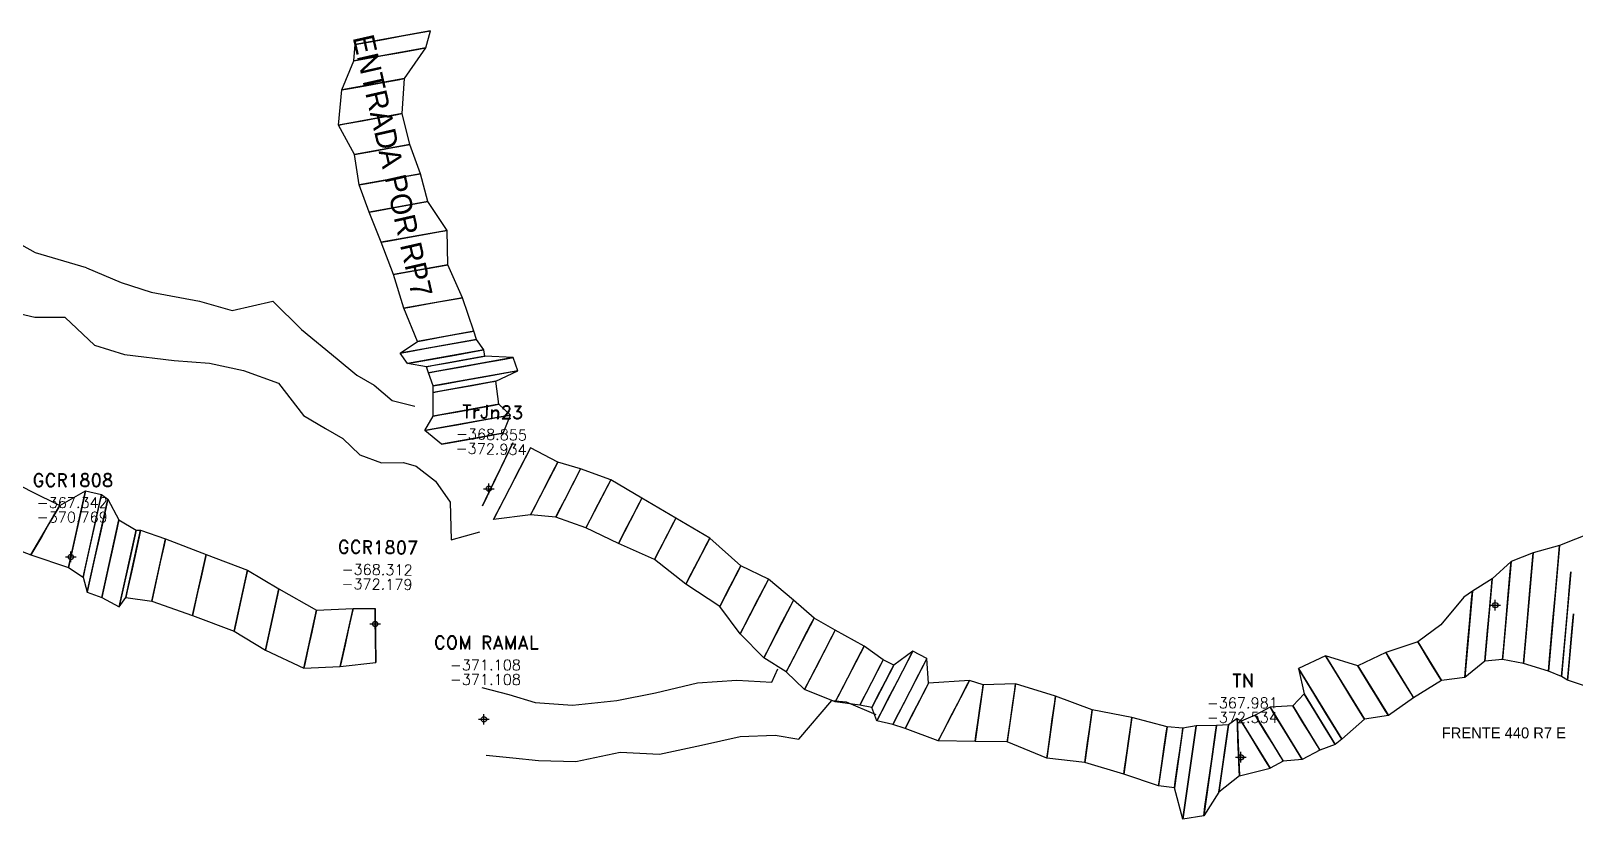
# Model space of a CAD drawing. Extents: x 9075 to 12914, y 9299 to 10364.
# Drawn here: x 10367.5 to 10513, y 9975.1 to 10049.4 of the extents above; entities that cross this region are included whole.
import ezdxf
from ezdxf.enums import TextEntityAlignment as Align

# ---------------------------------------------------------------- set-up
doc = ezdxf.new("R2010")
doc.units = 0
doc.header["$MEASUREMENT"] = 0
doc.header["$PDMODE"] = 34
doc.header["$PDSIZE"] = 0.5
doc.layers.get('0').update_dxf_attribs({"linetype": 'CONTINUOUS'})
for name, color, linetype in [('F-440-8185-W-SCR', 30, 'CONTINUOUS'), ('F-440-8189-W-SCR', 30, 'CONTINUOUS'), ('F-440-8189-W-SCR-SEC', 30, 'CONTINUOUS'), ('pli-jn8', 121, 'CONTINUOUS')]:
    doc.layers.add(name, color=color, linetype=linetype)
doc.styles.add('ROMAND', font='romand.shx')
doc.styles.add('ROMANS', font='ROMANS')

# ---------------------------------------------------------------- blocks, each defined once
blk = doc.blocks.new('F2')
blk.add_point((0, 0))
at = {"style": 'ROMAND'}
for tag, height, p in [('NOMBRE', 1.25, (0.2, 6.62)), ('CIELO', 1, (0.14, 4.62)), ('PISO', 1, (0.14, 3.25))]:
    blk.add_attdef(tag, text='', height=height, dxfattribs=at).set_placement(p, align=Align.CENTER)
at = {"style": 'ROMANS', "flags": 1}
for tag, p in [('MINA', (-0.07, -3.26)), ('LOCALIZACION', (-0.07, -4.93)), ('ESTRUCTURA', (-0.07, -6.62)), ('NIVEL', (-0.07, -8.29)), ('OBRA', (-0.07, -10.12)), ('FECHA', (-0.07, -11.79)), ('ATRAS', (-0.07, -13.48)), ('TOPOGRAFO', (2.67, -15.3))]:
    blk.add_attdef(tag, text='', height=1.25, dxfattribs=at).set_placement(p, align=Align.CENTER)

msp = doc.modelspace()

# ---------------------------------------------------------------- linework, layer by layer
msp.add_point((10505.511, 9995.291, -369.427))
at = {"layer": 'F-440-8185-W-SCR'}
for points in [[(10412.037, 10011.499, -369.425), (10412.744, 10013.21, -369.56), (10411.646, 10014.231, -370.986), (10411.353, 10016.413, -371.135), (10413.412, 10017.394, -371.349), (10412.984, 10018.637, -371.278), (10410.319, 10018.766, -370.991), (10410.213, 10019.356, -371.104), (10409.525, 10020.35, -371.129), (10409.525, 10020.35, -371.129), (10409.285, 10021.119, -371.147), (10408.207, 10024.277, -370.62), (10406.834, 10027.382, -371.094), (10406.758, 10030.619, -370.865), (10404.946, 10033.34, -371.432), (10404.269, 10035.961, -370.592), (10403.262, 10038.725, -370.656), (10402.533, 10041.641, -370.723), (10402.752, 10044.931, -370.794), (10404.769, 10047.835, -370.85), (10405.191, 10049.435, -370.884)], [(10412.037, 10011.499, -374.025), (10412.744, 10013.21, -373.96), (10411.646, 10014.231, -374.186), (10411.353, 10016.413, -374.235), (10413.412, 10017.394, -374.149), (10412.984, 10018.637, -374.278), (10410.319, 10018.766, -374.291), (10410.213, 10019.356, -374.304), (10409.525, 10020.35, -374.329), (10409.525, 10020.35, -374.329), (10409.285, 10021.119, -374.347), (10408.207, 10024.277, -374.42), (10406.834, 10027.382, -374.594), (10406.758, 10030.619, -374.665), (10404.946, 10033.34, -374.732), (10404.269, 10035.961, -374.592), (10403.262, 10038.725, -374.656), (10402.533, 10041.641, -374.723), (10402.752, 10044.931, -374.794), (10404.769, 10047.835, -374.85), (10405.191, 10049.435, -374.884)], [(10406.231, 10010.452, -369.425), (10404.675, 10011.754, -369.56), (10405.446, 10013.112, -370.986), (10405.449, 10015.347, -371.135), (10405.441, 10015.955, -371.349), (10405.013, 10017.199, -371.278), (10404.808, 10017.772, -370.991), (10403.029, 10018.06, -371.104), (10402.341, 10019.053, -371.129), (10403.971, 10020.16, -371.147), (10403.971, 10020.16, -371.147), (10402.696, 10023.283, -370.62), (10401.716, 10026.458, -371.094), (10400.558, 10029.5, -370.865), (10399.435, 10032.345, -371.432), (10398.463, 10034.913, -370.592), (10398.047, 10037.784, -370.656), (10396.53, 10040.558, -370.723), (10396.848, 10043.866, -370.794), (10397.978, 10046.61, -370.85), (10398.106, 10048.157, -370.884)], [(10406.231, 10010.452, -374.025), (10404.675, 10011.754, -373.96), (10405.446, 10013.112, -374.186), (10405.449, 10015.347, -374.235), (10405.441, 10015.955, -374.149), (10405.013, 10017.199, -374.278), (10404.808, 10017.772, -374.291), (10403.029, 10018.06, -374.304), (10402.341, 10019.053, -374.329), (10403.971, 10020.16, -374.347), (10403.971, 10020.16, -374.347), (10402.696, 10023.283, -374.42), (10401.716, 10026.458, -374.594), (10400.558, 10029.5, -374.665), (10399.435, 10032.345, -374.732), (10398.463, 10034.913, -374.592), (10398.047, 10037.784, -374.656), (10396.53, 10040.558, -374.723), (10396.848, 10043.866, -374.794), (10397.978, 10046.61, -374.85), (10398.106, 10048.157, -374.884)], [(10372.774, 10027.09, -372.624), (10367.969, 10028.509, -372.519), (10364.9, 10030.238, -372.354), (10364.059, 10032.046, -372.308), (10360.811, 10032.877, -372.133), (10359.318, 10031.291, -372.054), (10356.766, 10031.715, -371.916), (10352.711, 10031.654, -371.499), (10348.79, 10033.091, -370.988), (10345.022, 10032.827, -370.586), (10340.639, 10031.768, -370.051), (10336.724, 10030.705, -369.842), (10334.124, 10030.314, -369.795), (10329.473, 10029.574, -369.853), (10326.27, 10029.804, -369.881), (10323.93, 10030.098, -369.986)], [(10372.774, 10027.09, -369.124), (10367.969, 10028.509, -369.119), (10364.9, 10030.238, -368.454), (10364.059, 10032.046, -368.408), (10360.811, 10032.877, -368.133), (10359.318, 10031.291, -367.754), (10356.766, 10031.715, -367.616), (10352.711, 10031.654, -366.999), (10348.79, 10033.091, -367.088), (10345.022, 10032.827, -366.486), (10340.639, 10031.768, -365.651), (10336.724, 10030.705, -366.142), (10334.124, 10030.314, -365.895), (10329.473, 10029.574, -366.053), (10326.27, 10029.804, -366.281), (10323.93, 10030.098, -365.897)], [(10370.773, 10022.399, -372.624), (10367.912, 10022.409, -372.519), (10364.833, 10023.138, -372.354), (10363.974, 10023.146, -372.308), (10360.719, 10023.177, -372.133), (10359.252, 10024.291, -372.054), (10356.712, 10026.115, -371.916), (10352.665, 10026.854, -371.499), (10348.738, 10027.591, -370.988), (10344.968, 10027.127, -370.586), (10340.586, 10026.268, -370.051), (10336.665, 10024.506, -369.842)], [(10370.773, 10022.399, -369.124), (10367.912, 10022.409, -369.119), (10364.833, 10023.138, -368.454), (10363.974, 10023.146, -368.408), (10360.719, 10023.177, -368.133), (10359.252, 10024.291, -367.754), (10356.712, 10026.115, -367.616), (10352.665, 10026.854, -366.999), (10348.738, 10027.591, -367.088), (10344.968, 10027.127, -366.486), (10340.586, 10026.268, -365.651), (10336.665, 10024.506, -366.142)], [(10372.774, 10027.09, -369.124), (10376.048, 10025.694, -368.801), (10378.878, 10024.813, -368.764), (10383.427, 10023.959, -368.362), (10386.508, 10023.08, -368.83), (10390.354, 10023.94, -368.799), (10393.05, 10021.267, -368.076), (10396.395, 10018.503, -368.165)], [(10372.774, 10027.09, -372.624), (10376.048, 10025.694, -372.601), (10378.878, 10024.813, -372.664), (10383.427, 10023.959, -372.762), (10386.508, 10023.08, -372.73), (10390.354, 10023.94, -372.599), (10393.05, 10021.267, -372.676), (10396.395, 10018.503, -373.165)], [(10370.773, 10022.399, -372.624), (10373.537, 10019.807, -372.601), (10376.367, 10018.926, -372.664), (10381.034, 10018.348, -372.762), (10384.39, 10018.113, -372.73), (10387.568, 10017.409, -372.599), (10390.892, 10016.209, -372.676), (10393.238, 10013.167, -373.165)], [(10370.773, 10022.399, -369.124), (10373.537, 10019.807, -368.801), (10376.367, 10018.926, -368.764), (10381.034, 10018.348, -368.362), (10384.39, 10018.113, -368.83), (10387.568, 10017.409, -368.799), (10390.892, 10016.209, -368.076), (10393.238, 10013.167, -368.165)], [(10396.395, 10018.503, -368.165), (10398.268, 10016.961, -367.729), (10399.905, 10016.017, -368.3), (10401.584, 10014.586, -368.667), (10403.729, 10014.042, -368.834)], [(10396.395, 10018.503, -373.165), (10398.268, 10016.961, -372.929), (10399.905, 10016.017, -373), (10401.584, 10014.586, -373.067), (10403.729, 10014.042, -373.234)], [(10393.238, 10013.167, -373.165), (10395.298, 10011.948, -372.929), (10396.925, 10010.986, -373), (10398.538, 10009.451, -373.067), (10400.574, 10008.712, -373.234), (10402.666, 10008.752, -373.407), (10403.86, 10008.395, -373.289), (10405.661, 10006.981, -373.354), (10407.063, 10004.99, -373.22), (10407.145, 10001.456, -373.292), (10409.832, 10002.19, -373.262)], [(10393.238, 10013.167, -368.165), (10395.298, 10011.948, -367.729), (10396.925, 10010.986, -368.3), (10398.538, 10009.451, -368.667), (10400.574, 10008.712, -368.834), (10402.666, 10008.752, -369.007), (10403.86, 10008.395, -368.689), (10405.661, 10006.981, -368.454), (10407.063, 10004.99, -368.32), (10407.145, 10001.456, -368.992), (10409.832, 10002.19, -369.262)], [(10457.274, 9987.788, -368.902), (10455.972, 9988.192, -368.932), (10452.122, 9987.93, -368.975), (10451.974, 9990.257, -369.09), (10450.641, 9990.946, -369.409), (10448.835, 9989.627, -369.422), (10447.858, 9990.132, -369.137), (10446.041, 9991.408, -368.865), (10443.333, 9992.919, -369.605), (10441.335, 9994.064, -369.635), (10439.389, 9995.744, -368.567), (10437.045, 9997.742, -368.606), (10434.423, 9998.984, -368.943), (10431.506, 10001.616, -369.092), (10428.311, 10003.492, -369.74), (10425.115, 10005.367, -369.988), (10422.186, 10007.105, -370.431), (10419.338, 10008.126, -370.07), (10417.199, 10008.78, -369.999), (10414.623, 10010.111, -369.936)], [(10457.274, 9987.788, -373.302), (10455.972, 9988.192, -373.232), (10452.122, 9987.93, -373.275), (10451.974, 9990.257, -373.29), (10450.641, 9990.946, -373.309), (10448.835, 9989.627, -373.122), (10447.858, 9990.132, -373.137), (10446.041, 9991.408, -373.165), (10443.333, 9992.919, -373.005), (10441.335, 9994.064, -373.035), (10439.389, 9995.744, -372.667), (10437.045, 9997.742, -372.806), (10434.423, 9998.984, -372.943), (10431.506, 10001.616, -373.192), (10428.311, 10003.492, -373.54), (10425.115, 10005.367, -373.688), (10422.186, 10007.105, -373.731), (10419.338, 10008.126, -373.77), (10417.199, 10008.78, -373.799), (10414.623, 10010.111, -373.936)], [(10456.513, 9982.442, -368.902), (10453.035, 9982.506, -368.932), (10449.919, 9983.665, -368.975), (10448.762, 9984.038, -369.09), (10447.245, 9984.371, -369.409), (10446.77, 9985.629, -369.422), (10445.655, 9985.867, -369.137), (10443.333, 9986.166, -368.865), (10440.442, 9987.322, -369.605), (10438.719, 9988.999, -369.635), (10436.59, 9990.324, -368.567), (10434.384, 9992.589, -368.606), (10432.45, 9995.164, -368.943), (10429.257, 9997.263, -369.092), (10426.291, 9999.582, -369.74), (10422.913, 10001.102, -369.988), (10419.846, 10002.574, -370.431), (10416.997, 10003.595, -370.07), (10414.63, 10003.805, -369.999), (10411.135, 10003.358, -369.936)], [(10456.513, 9982.442, -373.302), (10453.035, 9982.506, -373.232), (10449.919, 9983.665, -373.275), (10448.762, 9984.038, -373.29), (10447.245, 9984.371, -373.309), (10446.77, 9985.629, -373.122), (10445.655, 9985.867, -373.137), (10443.333, 9986.166, -373.165), (10440.442, 9987.322, -373.005), (10438.719, 9988.999, -373.035), (10436.59, 9990.324, -372.667), (10434.384, 9992.589, -372.806), (10432.45, 9995.164, -372.943), (10429.257, 9997.263, -373.192), (10426.291, 9999.582, -373.54), (10422.913, 10001.102, -373.688), (10419.846, 10002.574, -373.731), (10416.997, 10003.595, -373.77), (10414.63, 10003.805, -373.799), (10411.135, 10003.358, -373.936)], [(10514.582, 10002.115, -374.777), (10514.582, 10002.115, -374.777), (10511.564, 10000.921, -374.257)], [(10511.564, 10000.921, -374.257), (10509.08, 10000.236, -374.318), (10507.01, 9999.413, -374.451), (10505.215, 9997.764, -374.561), (10503.354, 9996.622, -374.479)], [(10511.564, 10000.921, -369.857), (10509.08, 10000.236, -370.118), (10507.01, 9999.413, -370.151), (10505.215, 9997.764, -370.061), (10503.354, 9996.622, -370.279)], [(10503.354, 9996.622, -374.479), (10502.549, 9996.026, -374.738), (10500.398, 9993.419, -374.488), (10498.202, 9991.84, -374.26), (10495.196, 9990.819, -374.014), (10492.569, 9989.562, -373.877), (10489.526, 9990.513, -373.878), (10486.985, 9989.308, -373.746), (10487.504, 9986.93, -373.709), (10486.436, 9985.806, -373.638), (10484.295, 9985.668, -373.648), (10482.88, 9984.918, -373.573), (10481.583, 9984.358, -373.507)], [(10503.354, 9996.622, -370.279), (10502.549, 9996.026, -370.138), (10500.398, 9993.419, -370.488), (10498.202, 9991.84, -370.46), (10495.196, 9990.819, -370.114), (10492.569, 9989.562, -370.377), (10489.526, 9990.513, -370.078), (10486.985, 9989.308, -368.546), (10487.504, 9986.93, -367.609), (10486.436, 9985.806, -367.438), (10484.295, 9985.668, -365.948), (10482.88, 9984.918, -365.073), (10481.583, 9984.358, -367.607)], [(10410.048, 9987.518, -368.008), (10412.593, 9986.875, -367.79), (10415.044, 9986.126, -368.373), (10418.568, 9985.844, -367.947), (10422.748, 9986.304, -368.917), (10426.409, 9987.033, -369.19), (10430.358, 9987.98, -368.661), (10434.051, 9988.21, -368.734), (10437.369, 9988.015, -368.71), (10437.926, 9989.292, -367.694), (10437.926, 9989.292, -367.694)], [(10410.048, 9987.518, -372.508), (10412.593, 9986.875, -372.49), (10415.044, 9986.126, -372.273), (10418.568, 9985.844, -372.447), (10422.748, 9986.304, -372.517), (10426.409, 9987.033, -372.99), (10430.358, 9987.98, -373.061), (10434.051, 9988.21, -373.034), (10437.369, 9988.015, -373.01), (10437.926, 9989.292, -372.494), (10437.926, 9989.292, -372.494)], [(10517.969, 9985.393, -373.739), (10514.763, 9987.389, -374.264), (10512.331, 9988.205, -374.331), (10511.761, 9988.556, -374.371), (10510.524, 9989.067, -374.257), (10508.162, 9989.776, -374.318), (10506.196, 9990.149, -374.451), (10504.533, 9989.994, -374.561), (10502.637, 9988.454, -374.479)], [(10517.969, 9985.393, -369.139), (10514.763, 9987.389, -370.164), (10512.331, 9988.205, -369.931), (10511.761, 9988.556, -369.971), (10510.524, 9989.067, -369.857), (10508.162, 9989.776, -370.118), (10506.196, 9990.149, -370.151), (10504.533, 9989.994, -370.061), (10502.637, 9988.454, -370.279)], [(10481.193, 9984.599, -373.493), (10480.369, 9983.997, -373.48), (10479.252, 9983.954, -373.472), (10477.329, 9983.925, -373.557), (10476.084, 9983.698, -373.548), (10474.585, 9983.81, -373.537), (10471.276, 9984.685, -373.511), (10467.542, 9985.418, -373.582), (10464.091, 9986.717, -373.455), (10460.314, 9987.861, -373.325), (10457.274, 9987.788, -373.302)], [(10481.193, 9984.599, -368.793), (10480.369, 9983.997, -368.98), (10479.252, 9983.954, -369.572), (10477.329, 9983.925, -369.557), (10476.084, 9983.698, -369.148), (10474.585, 9983.81, -369.337), (10471.276, 9984.685, -368.611), (10467.542, 9985.418, -369.282), (10464.091, 9986.717, -369.355), (10460.314, 9987.861, -369.125), (10457.274, 9987.788, -368.902)], [(10502.637, 9988.454, -374.479), (10500.448, 9988.173, -374.26), (10497.807, 9986.555, -374.014), (10495.441, 9984.872, -373.877), (10493.182, 9984.544, -373.878), (10491.058, 9982.657, -373.746), (10490.429, 9982.154, -373.709), (10488.995, 9981.627, -373.638), (10487.324, 9980.721, -373.648), (10485.543, 9980.569, -373.573), (10484.299, 9979.924, -373.507)], [(10502.637, 9988.454, -370.279), (10500.448, 9988.173, -370.46), (10497.807, 9986.555, -370.114), (10495.441, 9984.872, -370.377), (10493.182, 9984.544, -370.078), (10491.058, 9982.657, -368.546), (10490.429, 9982.154, -367.609), (10488.995, 9981.627, -367.438), (10487.324, 9980.721, -365.948), (10485.543, 9980.569, -365.073), (10484.299, 9979.924, -367.607)], [(10439.913, 9982.656, -368.216), (10443.012, 9986.284, -368.104), (10444.359, 9986.184, -368.186), (10447.164, 9984.988, -368.114)], [(10439.913, 9982.656, -372.416), (10443.012, 9986.284, -372.504), (10444.359, 9986.184, -372.386), (10447.164, 9984.988, -372.319)], [(10481.193, 9984.599, -368.793), (10481.583, 9984.358, -367.607)], [(10481.193, 9984.599, -373.493), (10481.583, 9984.358, -373.507)], [(10410.446, 9981.13, -368.008), (10412.965, 9980.886, -367.79), (10415.386, 9980.636, -368.373), (10418.897, 9980.554, -367.947), (10423.052, 9981.414, -368.917), (10426.77, 9981.244, -369.19), (10430.724, 9982.091, -368.661), (10434.38, 9982.92, -368.734), (10437.68, 9983.025, -368.71), (10439.913, 9982.656, -368.216), (10439.913, 9982.656, -368.216)], [(10410.446, 9981.13, -372.508), (10412.965, 9980.886, -372.49), (10415.386, 9980.636, -372.273), (10418.897, 9980.554, -372.447), (10423.052, 9981.414, -372.517), (10426.77, 9981.244, -372.99), (10430.724, 9982.091, -373.061), (10434.38, 9982.92, -373.034), (10437.68, 9983.025, -373.01), (10439.913, 9982.656, -372.416), (10439.913, 9982.656, -372.416)], [(10481.404, 9979.203, -373.493), (10479.468, 9977.661, -373.48), (10478.041, 9975.44, -373.472), (10476.075, 9975.113, -373.557), (10475.281, 9978.054, -373.548), (10473.796, 9978.266, -373.537), (10470.515, 9979.339, -373.511), (10466.837, 9980.468, -373.582), (10463.259, 9980.876, -373.455), (10459.539, 9982.416, -373.325), (10456.513, 9982.442, -373.302)], [(10481.404, 9979.203, -368.793), (10479.468, 9977.661, -368.98), (10478.041, 9975.44, -369.572), (10476.075, 9975.113, -369.557), (10475.281, 9978.054, -369.148), (10473.796, 9978.266, -369.337), (10470.515, 9979.339, -368.611), (10466.837, 9980.468, -369.282), (10463.259, 9980.876, -369.355), (10459.539, 9982.416, -369.125), (10456.513, 9982.442, -368.902)], [(10481.404, 9979.203, -373.493), (10484.299, 9979.924, -373.507)], [(10481.404, 9979.203, -368.793), (10484.299, 9979.924, -367.607)]]:
    msp.add_polyline3d(points, dxfattribs=at)
at = {"layer": 'F-440-8189-W-SCR'}
for points in [[(10321.583, 10025.235, -369.986), (10323.705, 10024.917, -369.887), (10326.749, 10024.306, -369.837), (10329.503, 10022.359, -369.795), (10331.422, 10019.51, -369.748), (10334.173, 10017.797, -369.703), (10336.45, 10016.821, -369.245), (10340.336, 10015.489, -369.514), (10344.289, 10013.077, -369.994), (10347.501, 10011.559, -370.254), (10351.376, 10009.192, -370.532), (10355.287, 10007.267, -370.507), (10356.116, 10006.902, -370.522), (10359.892, 10004.246, -370.601), (10361.55, 10003.399, -370.633), (10362.921, 10002.255, -370.663), (10364.678, 10001.119, -370.699), (10367.558, 10000.025, -370.951), (10371.092, 9998.836, -370.956)], [(10321.583, 10025.235, -365.897), (10323.705, 10024.917, -365.987), (10326.749, 10024.306, -366.137), (10329.503, 10022.359, -365.895), (10331.422, 10019.51, -365.248), (10334.173, 10017.797, -364.603), (10336.45, 10016.821, -364.145), (10340.336, 10015.489, -364.914), (10344.289, 10013.077, -364.994), (10347.501, 10011.559, -365.254), (10351.376, 10009.192, -365.432), (10355.287, 10007.267, -366.007), (10356.116, 10006.902, -366.022), (10359.892, 10004.246, -366.101), (10361.55, 10003.399, -366.233), (10362.921, 10002.255, -366.063), (10364.678, 10001.119, -366.499), (10367.558, 10000.025, -366.651), (10371.092, 9998.836, -367.504)], [(10336.665, 10024.506, -369.842), (10337.487, 10023.504, -369.703), (10339.464, 10022.009, -369.245), (10342.848, 10019.812, -369.514), (10347.252, 10018.179, -369.994), (10350.614, 10016.92, -370.254), (10354.339, 10014.294, -370.532), (10358.2, 10012.283, -370.507), (10359.631, 10012.955, -370.522), (10365.015, 10013.066, -370.601), (10365.418, 10010.057, -370.633), (10365.684, 10007.011, -370.663), (10367.541, 10006.048, -370.699), (10370.27, 10004.695, -370.951), (10372.686, 10006.063, -370.956)], [(10336.665, 10024.506, -366.142), (10337.487, 10023.504, -364.603), (10339.464, 10022.009, -364.145), (10342.848, 10019.812, -364.914), (10347.252, 10018.179, -364.994), (10350.614, 10016.92, -365.254), (10354.339, 10014.294, -365.432), (10358.2, 10012.283, -366.007), (10359.631, 10012.955, -366.022), (10365.015, 10013.066, -366.101), (10365.418, 10010.057, -366.233), (10365.684, 10007.011, -366.063), (10367.541, 10006.048, -366.499), (10370.27, 10004.695, -366.651), (10372.686, 10006.063, -367.504)], [(10372.686, 10006.063, -370.956), (10374.194, 10005.73, -371.124), (10374.792, 10005.291, -371.154), (10375.841, 10003.319, -371.218), (10377.458, 10002.348, -371.296), (10377.889, 10002.355, -371.315), (10380.225, 10001.532, -371.423), (10384.056, 10000.073, -371.501), (10387.966, 9998.596, -371.683), (10390.909, 9996.82, -371.826), (10394.465, 9994.807, -372.098), (10397.898, 9994.971, -372.244), (10399.983, 9994.983, -372.317)], [(10372.686, 10006.063, -367.504), (10374.194, 10005.73, -367.324), (10374.792, 10005.291, -367.254), (10375.841, 10003.319, -367.318), (10377.458, 10002.348, -367.396), (10377.889, 10002.355, -367.415), (10380.225, 10001.532, -367.323), (10384.056, 10000.073, -367.501), (10387.966, 9998.596, -367.683), (10390.909, 9996.82, -367.226), (10394.465, 9994.807, -368.198), (10397.898, 9994.971, -368.044), (10399.983, 9994.983, -368.457)], [(10371.092, 9998.836, -370.956), (10372.47, 9997.918, -371.124), (10372.854, 9996.502, -371.154), (10374.225, 9995.995, -371.218), (10375.864, 9995.121, -371.296), (10376.489, 9996.007, -371.315), (10378.932, 9995.673, -371.423), (10382.785, 9994.311, -371.501), (10386.695, 9992.834, -371.683), (10389.638, 9991.059, -371.826), (10393.259, 9989.338, -372.098), (10396.692, 9989.503, -372.244), (10400.057, 9989.883, -372.317)], [(10371.092, 9998.836, -367.504), (10372.47, 9997.918, -367.324), (10372.854, 9996.502, -367.254), (10374.225, 9995.995, -367.318), (10375.864, 9995.121, -367.396), (10376.489, 9996.007, -367.415), (10378.932, 9995.673, -367.323), (10382.785, 9994.311, -367.501), (10386.695, 9992.834, -367.683), (10389.638, 9991.059, -367.226), (10393.259, 9989.338, -368.198), (10396.692, 9989.503, -368.044), (10400.057, 9989.883, -368.457)]]:
    msp.add_polyline3d(points, dxfattribs=at)
at = {"layer": 'F-440-8189-W-SCR-SEC'}
for points in [[(10405.191, 10049.435, -374.884), (10398.106, 10048.157, -374.884), (10398.106, 10048.157, -372.564), (10398.814, 10048.284, -371.388), (10400.763, 10048.636, -370.884), (10402.534, 10048.956, -370.884), (10404.483, 10049.307, -371.388), (10405.191, 10049.435, -372.564), (10405.191, 10049.435, -374.884)], [(10404.769, 10047.835, -374.85), (10397.978, 10046.61, -374.85), (10397.978, 10046.61, -372.53), (10398.657, 10046.732, -371.354), (10400.525, 10047.069, -370.85), (10402.222, 10047.376, -370.85), (10404.09, 10047.713, -371.354), (10404.769, 10047.835, -372.53), (10404.769, 10047.835, -374.85)], [(10402.752, 10044.931, -374.794), (10396.848, 10043.866, -374.794), (10396.848, 10043.866, -372.474), (10397.438, 10043.972, -371.298), (10399.062, 10044.265, -370.794), (10400.538, 10044.532, -370.794), (10402.162, 10044.825, -371.298), (10402.752, 10044.931, -372.474), (10402.752, 10044.931, -374.794)], [(10402.533, 10041.641, -374.723), (10396.53, 10040.558, -374.723), (10396.53, 10040.558, -372.403), (10397.13, 10040.666, -371.227), (10398.781, 10040.964, -370.723), (10400.282, 10041.235, -370.723), (10401.933, 10041.533, -371.227), (10402.533, 10041.641, -372.403), (10402.533, 10041.641, -374.723)], [(10403.262, 10038.725, -374.656), (10398.047, 10037.784, -374.656), (10398.047, 10037.784, -372.336), (10398.568, 10037.878, -371.16), (10400.003, 10038.137, -370.656), (10401.307, 10038.372, -370.656), (10402.741, 10038.631, -371.16), (10403.262, 10038.725, -372.336), (10403.262, 10038.725, -374.656)], [(10404.269, 10035.961, -374.592), (10398.463, 10034.913, -374.592), (10398.463, 10034.913, -372.272), (10399.044, 10035.018, -371.096), (10400.64, 10035.306, -370.592), (10402.092, 10035.568, -370.592), (10403.689, 10035.856, -371.096), (10404.269, 10035.961, -372.272), (10404.269, 10035.961, -374.592)], [(10404.946, 10033.34, -374.732), (10399.435, 10032.345, -374.732), (10399.435, 10032.345, -372.818), (10399.986, 10032.445, -371.848), (10401.501, 10032.718, -371.432), (10402.879, 10032.967, -371.432), (10404.394, 10033.24, -371.848), (10404.946, 10033.34, -372.818), (10404.946, 10033.34, -374.732)], [(10406.758, 10030.619, -374.665), (10400.558, 10029.5, -374.665), (10400.558, 10029.5, -372.461), (10401.178, 10029.612, -371.344), (10402.883, 10029.92, -370.865), (10404.433, 10030.199, -370.865), (10406.138, 10030.507, -371.344), (10406.758, 10030.619, -372.461), (10406.758, 10030.619, -374.665)], [(10406.834, 10027.382, -374.594), (10401.716, 10026.458, -374.594), (10401.716, 10026.458, -372.564), (10402.228, 10026.551, -371.535), (10403.635, 10026.805, -371.094), (10404.915, 10027.035, -371.094), (10406.322, 10027.289, -371.535), (10406.834, 10027.382, -372.564), (10406.834, 10027.382, -374.594)], [(10408.207, 10024.277, -374.42), (10402.696, 10023.283, -374.42), (10402.696, 10023.283, -372.216), (10403.247, 10023.382, -371.099), (10404.762, 10023.656, -370.62), (10406.14, 10023.904, -370.62), (10407.656, 10024.178, -371.099), (10408.207, 10024.277, -372.216), (10408.207, 10024.277, -374.42)], [(10409.285, 10021.119, -374.347), (10403.971, 10020.16, -374.347), (10403.971, 10020.16, -372.491), (10404.502, 10020.256, -371.55), (10405.963, 10020.52, -371.147), (10407.292, 10020.76, -371.147), (10408.753, 10021.023, -371.55), (10409.285, 10021.119, -372.491), (10409.285, 10021.119, -374.347)], [(10409.525, 10020.35, -374.329), (10402.341, 10019.053, -374.329), (10402.341, 10019.053, -372.473), (10403.06, 10019.183, -371.532), (10405.035, 10019.54, -371.129), (10406.831, 10019.864, -371.129), (10408.807, 10020.22, -371.532), (10409.525, 10020.35, -372.473), (10409.525, 10020.35, -374.329)], [(10410.213, 10019.356, -374.304), (10403.029, 10018.06, -374.304), (10403.029, 10018.06, -372.448), (10403.747, 10018.19, -371.508), (10405.723, 10018.546, -371.104), (10407.519, 10018.87, -371.104), (10409.494, 10019.227, -371.508), (10410.213, 10019.356, -372.448), (10410.213, 10019.356, -374.304)], [(10410.319, 10018.766, -374.291), (10404.808, 10017.772, -374.291), (10404.808, 10017.772, -372.377), (10405.359, 10017.871, -371.407), (10406.875, 10018.144, -370.991), (10408.252, 10018.393, -370.991), (10409.768, 10018.667, -371.407), (10410.319, 10018.766, -372.377), (10410.319, 10018.766, -374.291)], [(10412.984, 10018.637, -374.278), (10405.013, 10017.199, -374.278), (10405.013, 10017.199, -372.538), (10405.81, 10017.343, -371.656), (10408.002, 10017.738, -371.278), (10409.995, 10018.098, -371.278), (10412.187, 10018.494, -371.656), (10412.984, 10018.637, -372.538), (10412.984, 10018.637, -374.278)], [(10413.412, 10017.394, -374.149), (10405.441, 10015.955, -374.149), (10405.441, 10015.955, -372.525), (10406.238, 10016.099, -371.702), (10408.43, 10016.495, -371.349), (10410.423, 10016.855, -371.349), (10412.615, 10017.25, -371.702), (10413.412, 10017.394, -372.525), (10413.412, 10017.394, -374.149)], [(10411.353, 10016.413, -374.235), (10405.449, 10015.347, -374.235), (10405.449, 10015.347, -372.437), (10406.039, 10015.454, -371.526), (10407.663, 10015.747, -371.135), (10409.139, 10016.013, -371.135), (10410.763, 10016.306, -371.526), (10411.353, 10016.413, -372.437), (10411.353, 10016.413, -374.235)], [(10411.646, 10014.231, -374.186), (10405.446, 10013.112, -374.186), (10405.446, 10013.112, -372.33), (10406.066, 10013.224, -371.39), (10407.771, 10013.531, -370.986), (10409.321, 10013.811, -370.986), (10411.026, 10014.119, -371.39), (10411.646, 10014.231, -372.33), (10411.646, 10014.231, -374.186)], [(10412.744, 10013.21, -373.96), (10404.675, 10011.754, -373.96), (10404.675, 10011.754, -371.408), (10405.482, 10011.899, -370.114), (10407.701, 10012.3, -369.56), (10409.718, 10012.664, -369.56), (10411.937, 10013.064, -370.114), (10412.744, 10013.21, -371.408), (10412.744, 10013.21, -373.96)], [(10412.037, 10011.499, -374.025), (10406.231, 10010.452, -374.025), (10406.231, 10010.452, -371.357), (10406.811, 10010.556, -370.005), (10408.408, 10010.845, -369.425), (10409.859, 10011.107, -369.425), (10411.456, 10011.395, -370.005), (10412.037, 10011.499, -371.357), (10412.037, 10011.499, -374.025)], [(10412.955, 10010.598, -373.138), (10410.085, 10004.655, -373.138), (10410.085, 10004.655, -370.981), (10410.372, 10005.25, -369.888), (10411.161, 10006.884, -369.42), (10411.879, 10008.37, -369.42), (10412.668, 10010.004, -369.888), (10412.955, 10010.598, -370.981), (10412.955, 10010.598, -373.138)], [(10414.623, 10010.111, -373.936), (10411.135, 10003.358, -373.936), (10411.135, 10003.358, -371.616), (10411.484, 10004.034, -370.44), (10412.443, 10005.891, -369.936), (10413.315, 10007.579, -369.936), (10414.274, 10009.436, -370.44), (10414.623, 10010.111, -371.616), (10414.623, 10010.111, -373.936)], [(10417.199, 10008.78, -373.799), (10414.63, 10003.805, -373.799), (10414.63, 10003.805, -371.595), (10414.887, 10004.302, -370.477), (10415.593, 10005.671, -369.999), (10416.236, 10006.914, -369.999), (10416.942, 10008.283, -370.477), (10417.199, 10008.78, -371.595), (10417.199, 10008.78, -373.799)], [(10419.338, 10008.126, -373.77), (10416.997, 10003.595, -373.77), (10416.997, 10003.595, -371.624), (10417.231, 10004.048, -370.536), (10417.875, 10005.294, -370.07), (10418.46, 10006.427, -370.07), (10419.104, 10007.673, -370.536), (10419.338, 10008.126, -371.624), (10419.338, 10008.126, -373.77)], [(10422.186, 10007.105, -373.731), (10419.846, 10002.574, -373.731), (10419.846, 10002.574, -371.817), (10420.08, 10003.027, -370.847), (10420.724, 10004.273, -370.431), (10421.309, 10005.406, -370.431), (10421.952, 10006.652, -370.847), (10422.186, 10007.105, -371.817), (10422.186, 10007.105, -373.731)], [(10371.092, 9998.836, -370.956), (10372.686, 10006.063, -370.956), (10372.686, 10006.063, -368.954), (10372.527, 10005.34, -367.939), (10372.089, 10003.353, -367.504), (10371.69, 10001.546, -367.504), (10371.252, 9999.559, -367.939), (10371.092, 9998.836, -368.954), (10371.092, 9998.836, -370.956)], [(10372.47, 9997.918, -371.124), (10374.194, 10005.73, -371.124), (10374.194, 10005.73, -368.92), (10374.021, 10004.949, -367.803), (10373.547, 10002.8, -367.324), (10373.117, 10000.847, -367.324), (10372.643, 9998.699, -367.803), (10372.47, 9997.918, -368.92), (10372.47, 9997.918, -371.124)], [(10372.854, 9996.502, -371.154), (10374.792, 10005.291, -371.154), (10374.792, 10005.291, -368.892), (10374.599, 10004.412, -367.745), (10374.065, 10001.995, -367.254), (10373.581, 9999.798, -367.254), (10373.048, 9997.381, -367.745), (10372.854, 9996.502, -368.892), (10372.854, 9996.502, -371.154)], [(10425.115, 10005.367, -373.688), (10422.913, 10001.102, -373.688), (10422.913, 10001.102, -371.542), (10423.133, 10001.529, -370.454), (10423.739, 10002.702, -369.988), (10424.289, 10003.768, -369.988), (10424.895, 10004.941, -370.454), (10425.115, 10005.367, -371.542), (10425.115, 10005.367, -373.688)], [(10367.558, 10000.025, -370.951), (10370.27, 10004.695, -370.951), (10370.27, 10004.695, -368.457), (10369.999, 10004.228, -367.193), (10369.253, 10002.943, -366.651), (10368.575, 10001.776, -366.651), (10367.829, 10000.492, -367.193), (10367.558, 10000.025, -368.457), (10367.558, 10000.025, -370.951)], [(10374.225, 9995.995, -371.218), (10375.841, 10003.319, -371.218), (10375.841, 10003.319, -368.956), (10375.679, 10002.586, -367.809), (10375.235, 10000.572, -367.318), (10374.831, 9998.741, -367.318), (10374.387, 9996.727, -367.809), (10374.225, 9995.995, -368.956), (10374.225, 9995.995, -371.218)], [(10375.864, 9995.121, -371.296), (10377.458, 10002.348, -371.296), (10377.458, 10002.348, -369.034), (10377.299, 10001.625, -367.888), (10376.86, 9999.638, -367.396), (10376.462, 9997.831, -367.396), (10376.023, 9995.844, -367.888), (10375.864, 9995.121, -369.034), (10375.864, 9995.121, -371.296)], [(10376.489, 9996.007, -371.315), (10377.889, 10002.355, -371.315), (10377.889, 10002.355, -369.053), (10377.749, 10001.72, -367.906), (10377.364, 9999.975, -367.415), (10377.014, 9998.388, -367.415), (10376.629, 9996.642, -367.906), (10376.489, 9996.007, -369.053), (10376.489, 9996.007, -371.315)], [(10428.311, 10003.492, -373.54), (10426.291, 9999.582, -373.54), (10426.291, 9999.582, -371.336), (10426.493, 9999.973, -370.219), (10427.049, 10001.048, -369.74), (10427.553, 10002.026, -369.74), (10428.109, 10003.101, -370.219), (10428.311, 10003.492, -371.336), (10428.311, 10003.492, -373.54)], [(10378.932, 9995.673, -371.423), (10380.225, 10001.532, -371.423), (10380.225, 10001.532, -369.045), (10380.095, 10000.947, -367.839), (10379.74, 9999.335, -367.323), (10379.417, 9997.87, -367.323), (10379.061, 9996.259, -367.839), (10378.932, 9995.673, -369.045), (10378.932, 9995.673, -371.423)], [(10431.506, 10001.616, -373.192), (10429.257, 9997.263, -373.192), (10429.257, 9997.263, -370.814), (10429.482, 9997.698, -369.609), (10430.101, 9998.895, -369.092), (10430.663, 9999.984, -369.092), (10431.281, 10001.181, -369.609), (10431.506, 10001.616, -370.814), (10431.506, 10001.616, -373.192)], [(10511.564, 10000.921, -374.257), (10510.524, 9989.067, -374.257), (10510.524, 9989.067, -371.705), (10510.628, 9990.252, -370.411), (10510.914, 9993.512, -369.857), (10511.174, 9996.476, -369.857), (10511.46, 9999.736, -370.411), (10511.564, 10000.921, -371.705), (10511.564, 10000.921, -374.257)], [(10382.785, 9994.311, -371.501), (10384.056, 10000.073, -371.501), (10384.056, 10000.073, -369.181), (10383.929, 9999.497, -368.005), (10383.58, 9997.912, -367.501), (10383.262, 9996.472, -367.501), (10382.912, 9994.887, -368.005), (10382.785, 9994.311, -369.181), (10382.785, 9994.311, -371.501)], [(10507.01, 9999.413, -374.451), (10506.196, 9990.149, -374.451), (10506.196, 9990.149, -371.957), (10506.278, 9991.076, -370.693), (10506.501, 9993.623, -370.151), (10506.705, 9995.939, -370.151), (10506.928, 9998.487, -370.693), (10507.01, 9999.413, -371.957), (10507.01, 9999.413, -374.451)], [(10509.08, 10000.236, -374.318), (10508.162, 9989.776, -374.318), (10508.162, 9989.776, -371.882), (10508.254, 9990.822, -370.647), (10508.506, 9993.698, -370.118), (10508.736, 9996.313, -370.118), (10508.988, 9999.19, -370.647), (10509.08, 10000.236, -371.882), (10509.08, 10000.236, -374.318)], [(10386.695, 9992.834, -371.683), (10387.966, 9998.596, -371.683), (10387.966, 9998.596, -369.363), (10387.839, 9998.02, -368.187), (10387.489, 9996.435, -367.683), (10387.171, 9994.995, -367.683), (10386.822, 9993.411, -368.187), (10386.695, 9992.834, -369.363), (10386.695, 9992.834, -371.683)], [(10434.423, 9998.984, -372.943), (10432.45, 9995.164, -372.943), (10432.45, 9995.164, -370.623), (10432.647, 9995.546, -369.447), (10433.19, 9996.596, -368.943), (10433.683, 9997.551, -368.943), (10434.226, 9998.602, -369.447), (10434.423, 9998.984, -370.623), (10434.423, 9998.984, -372.943)], [(10437.045, 9997.742, -372.806), (10434.384, 9992.589, -372.806), (10434.384, 9992.589, -370.37), (10434.65, 9993.104, -369.135), (10435.382, 9994.522, -368.606), (10436.047, 9995.81, -368.606), (10436.779, 9997.227, -369.135), (10437.045, 9997.742, -370.37), (10437.045, 9997.742, -372.806)], [(10505.215, 9997.764, -374.561), (10504.533, 9989.994, -374.561), (10504.533, 9989.994, -371.951), (10504.601, 9990.771, -370.628), (10504.789, 9992.908, -370.061), (10504.96, 9994.85, -370.061), (10505.147, 9996.987, -370.628), (10505.215, 9997.764, -371.951), (10505.215, 9997.764, -374.561)], [(10512.627, 9998.418, -374.371), (10511.761, 9988.556, -374.371), (10511.761, 9988.556, -371.819), (10511.847, 9989.543, -370.526), (10512.085, 9992.255, -369.971), (10512.302, 9994.72, -369.971), (10512.54, 9997.432, -370.526), (10512.627, 9998.418, -371.819), (10512.627, 9998.418, -374.371)], [(10389.638, 9991.059, -371.826), (10390.909, 9996.82, -371.826), (10390.909, 9996.82, -369.158), (10390.782, 9996.244, -367.806), (10390.433, 9994.66, -367.226), (10390.115, 9993.219, -367.226), (10389.765, 9991.635, -367.806), (10389.638, 9991.059, -369.158), (10389.638, 9991.059, -371.826)], [(10503.354, 9996.622, -374.479), (10502.637, 9988.454, -374.479), (10502.637, 9988.454, -372.043), (10502.709, 9989.271, -370.808), (10502.906, 9991.517, -370.279), (10503.085, 9993.559, -370.279), (10503.283, 9995.806, -370.808), (10503.354, 9996.622, -372.043), (10503.354, 9996.622, -374.479)], [(10396.692, 9989.503, -372.244), (10397.898, 9994.971, -372.244), (10397.898, 9994.971, -369.808), (10397.777, 9994.425, -368.573), (10397.446, 9992.921, -368.044), (10397.144, 9991.554, -368.044), (10396.812, 9990.05, -368.573), (10396.692, 9989.503, -369.808), (10396.692, 9989.503, -372.244)], [(10400.057, 9989.883, -372.317), (10399.983, 9994.983, -372.317), (10399.983, 9994.983, -370.078), (10399.99, 9994.473, -368.944), (10400.011, 9993.07, -368.457), (10400.029, 9991.795, -368.457), (10400.049, 9990.393, -368.944), (10400.057, 9989.883, -370.078), (10400.057, 9989.883, -372.317)], [(10439.389, 9995.744, -372.667), (10436.59, 9990.324, -372.667), (10436.59, 9990.324, -370.289), (10436.87, 9990.866, -369.083), (10437.64, 9992.356, -368.567), (10438.34, 9993.711, -368.567), (10439.109, 9995.202, -369.083), (10439.389, 9995.744, -370.289), (10439.389, 9995.744, -372.667)], [(10393.259, 9989.338, -372.098), (10394.465, 9994.807, -372.098), (10394.465, 9994.807, -369.836), (10394.345, 9994.26, -368.689), (10394.013, 9992.756, -368.198), (10393.711, 9991.389, -368.198), (10393.38, 9989.885, -368.689), (10393.259, 9989.338, -369.836), (10393.259, 9989.338, -372.098)], [(10441.335, 9994.064, -373.035), (10438.719, 9988.999, -373.035), (10438.719, 9988.999, -371.063), (10438.981, 9989.506, -370.063), (10439.7, 9990.898, -369.635), (10440.354, 9992.164, -369.635), (10441.074, 9993.557, -370.063), (10441.335, 9994.064, -371.063), (10441.335, 9994.064, -373.035)], [(10512.882, 9994.481, -374.331), (10512.331, 9988.205, -374.331), (10512.331, 9988.205, -371.779), (10512.386, 9988.833, -370.486), (10512.538, 9990.559, -369.931), (10512.675, 9992.128, -369.931), (10512.827, 9993.853, -370.486), (10512.882, 9994.481, -371.779), (10512.882, 9994.481, -374.331)], [(10443.333, 9992.919, -373.005), (10440.442, 9987.322, -373.005), (10440.442, 9987.322, -371.033), (10440.731, 9987.882, -370.033), (10441.526, 9989.421, -369.605), (10442.248, 9990.82, -369.605), (10443.043, 9992.36, -370.033), (10443.333, 9992.919, -371.033), (10443.333, 9992.919, -373.005)], [(10446.041, 9991.408, -373.165), (10443.333, 9986.166, -373.165), (10443.333, 9986.166, -370.671), (10443.604, 9986.69, -369.407), (10444.349, 9988.132, -368.865), (10445.025, 9989.442, -368.865), (10445.77, 9990.884, -369.407), (10446.041, 9991.408, -370.671), (10446.041, 9991.408, -373.165)], [(10450.641, 9990.946, -373.309), (10447.245, 9984.371, -373.309), (10447.245, 9984.371, -371.047), (10447.585, 9985.028, -369.901), (10448.519, 9986.836, -369.409), (10449.368, 9988.48, -369.409), (10450.302, 9990.288, -369.901), (10450.641, 9990.946, -371.047), (10450.641, 9990.946, -373.309)], [(10489.526, 9990.513, -373.878), (10493.182, 9984.544, -373.878), (10493.182, 9984.544, -371.674), (10492.817, 9985.141, -370.557), (10491.811, 9986.782, -370.078), (10490.897, 9988.275, -370.078), (10489.892, 9989.916, -370.557), (10489.526, 9990.513, -371.674), (10489.526, 9990.513, -373.878)], [(10495.196, 9990.819, -374.014), (10497.807, 9986.555, -374.014), (10497.807, 9986.555, -371.752), (10497.546, 9986.982, -370.606), (10496.828, 9988.154, -370.114), (10496.175, 9989.22, -370.114), (10495.457, 9990.393, -370.606), (10495.196, 9990.819, -371.752), (10495.196, 9990.819, -374.014)], [(10498.202, 9991.84, -374.26), (10500.448, 9988.173, -374.26), (10500.448, 9988.173, -372.056), (10500.223, 9988.539, -370.939), (10499.606, 9989.548, -370.46), (10499.044, 9990.464, -370.46), (10498.427, 9991.473, -370.939), (10498.202, 9991.84, -372.056), (10498.202, 9991.84, -374.26)], [(10447.858, 9990.132, -373.137), (10445.655, 9985.867, -373.137), (10445.655, 9985.867, -370.817), (10445.875, 9986.294, -369.641), (10446.481, 9987.467, -369.137), (10447.032, 9988.533, -369.137), (10447.637, 9989.706, -369.641), (10447.858, 9990.132, -370.817), (10447.858, 9990.132, -373.137)], [(10448.835, 9989.627, -373.122), (10446.77, 9985.629, -373.122), (10446.77, 9985.629, -370.976), (10446.976, 9986.029, -369.889), (10447.544, 9987.128, -369.422), (10448.061, 9988.128, -369.422), (10448.628, 9989.228, -369.889), (10448.835, 9989.627, -370.976), (10448.835, 9989.627, -373.122)], [(10451.974, 9990.257, -373.29), (10448.762, 9984.038, -373.29), (10448.762, 9984.038, -370.854), (10449.083, 9984.66, -369.619), (10449.966, 9986.37, -369.09), (10450.769, 9987.925, -369.09), (10451.653, 9989.635, -369.619), (10451.974, 9990.257, -370.854), (10451.974, 9990.257, -373.29)], [(10486.985, 9989.308, -373.746), (10491.058, 9982.657, -373.746), (10491.058, 9982.657, -370.73), (10490.651, 9983.322, -369.202), (10489.531, 9985.151, -368.546), (10488.512, 9986.814, -368.546), (10487.392, 9988.643, -369.202), (10486.985, 9989.308, -370.73), (10486.985, 9989.308, -373.746)], [(10492.569, 9989.562, -373.877), (10495.441, 9984.872, -373.877), (10495.441, 9984.872, -371.847), (10495.154, 9985.341, -370.818), (10494.364, 9986.631, -370.377), (10493.646, 9987.803, -370.377), (10492.856, 9989.093, -370.818), (10492.569, 9989.562, -371.847), (10492.569, 9989.562, -373.877)], [(10452.122, 9987.93, -373.275), (10449.919, 9983.665, -373.275), (10449.919, 9983.665, -370.781), (10450.14, 9984.091, -369.516), (10450.745, 9985.264, -368.975), (10451.296, 9986.33, -368.975), (10451.902, 9987.503, -369.516), (10452.122, 9987.93, -370.781), (10452.122, 9987.93, -373.275)], [(10455.972, 9988.192, -373.232), (10453.035, 9982.506, -373.232), (10453.035, 9982.506, -370.738), (10453.328, 9983.075, -369.474), (10454.136, 9984.638, -368.932), (10454.87, 9986.06, -368.932), (10455.678, 9987.624, -369.474), (10455.972, 9988.192, -370.738), (10455.972, 9988.192, -373.232)], [(10457.274, 9987.788, -373.302), (10456.513, 9982.442, -373.302), (10456.513, 9982.442, -370.75), (10456.589, 9982.977, -369.457), (10456.798, 9984.447, -368.902), (10456.988, 9985.783, -368.902), (10457.198, 9987.254, -369.457), (10457.274, 9987.788, -370.75), (10457.274, 9987.788, -373.302)], [(10460.314, 9987.861, -373.325), (10459.539, 9982.416, -373.325), (10459.539, 9982.416, -370.889), (10459.617, 9982.96, -369.654), (10459.83, 9984.457, -369.125), (10460.024, 9985.819, -369.125), (10460.237, 9987.316, -369.654), (10460.314, 9987.861, -370.889), (10460.314, 9987.861, -373.325)], [(10464.091, 9986.717, -373.455), (10463.259, 9980.876, -373.455), (10463.259, 9980.876, -371.077), (10463.343, 9981.46, -369.871), (10463.571, 9983.067, -369.355), (10463.779, 9984.527, -369.355), (10464.007, 9986.133, -369.871), (10464.091, 9986.717, -371.077), (10464.091, 9986.717, -373.455)], [(10487.504, 9986.93, -373.709), (10490.429, 9982.154, -373.709), (10490.429, 9982.154, -370.171), (10490.137, 9982.632, -368.377), (10489.332, 9983.945, -367.609), (10488.601, 9985.139, -367.609), (10487.797, 9986.452, -368.377), (10487.504, 9986.93, -370.171), (10487.504, 9986.93, -373.709)], [(10467.542, 9985.418, -373.582), (10466.837, 9980.468, -373.582), (10466.837, 9980.468, -371.088), (10466.908, 9980.963, -369.824), (10467.102, 9982.324, -369.282), (10467.278, 9983.562, -369.282), (10467.471, 9984.923, -369.824), (10467.542, 9985.418, -371.088), (10467.542, 9985.418, -373.582)], [(10471.276, 9984.685, -373.511), (10470.515, 9979.339, -373.511), (10470.515, 9979.339, -370.669), (10470.591, 9979.873, -369.228), (10470.8, 9981.343, -368.611), (10470.99, 9982.68, -368.611), (10471.2, 9984.15, -369.228), (10471.276, 9984.685, -370.669), (10471.276, 9984.685, -373.511)], [(10482.88, 9984.918, -373.573), (10485.543, 9980.569, -373.573), (10485.543, 9980.569, -368.643), (10485.277, 9981.004, -366.144), (10484.544, 9982.2, -365.073), (10483.879, 9983.287, -365.073), (10483.146, 9984.483, -366.144), (10482.88, 9984.918, -368.643), (10482.88, 9984.918, -373.573)], [(10484.295, 9985.668, -373.648), (10487.324, 9980.721, -373.648), (10487.324, 9980.721, -369.182), (10487.021, 9981.216, -366.919), (10486.188, 9982.576, -365.948), (10485.431, 9983.813, -365.948), (10484.598, 9985.173, -366.919), (10484.295, 9985.668, -369.182), (10484.295, 9985.668, -373.648)], [(10486.436, 9985.806, -373.638), (10488.995, 9981.627, -373.638), (10488.995, 9981.627, -370.042), (10488.739, 9982.045, -368.219), (10488.035, 9983.194, -367.438), (10487.395, 9984.239, -367.438), (10486.692, 9985.388, -368.219), (10486.436, 9985.806, -370.042), (10486.436, 9985.806, -373.638)], [(10474.585, 9983.81, -373.537), (10473.796, 9978.266, -373.537), (10473.796, 9978.266, -371.101), (10473.875, 9978.82, -369.866), (10474.092, 9980.345, -369.337), (10474.289, 9981.731, -369.337), (10474.506, 9983.255, -369.866), (10474.585, 9983.81, -371.101), (10474.585, 9983.81, -373.537)], [(10476.084, 9983.698, -373.548), (10475.281, 9978.054, -373.548), (10475.281, 9978.054, -370.996), (10475.362, 9978.619, -369.702), (10475.583, 9980.171, -369.148), (10475.783, 9981.581, -369.148), (10476.004, 9983.133, -369.702), (10476.084, 9983.698, -370.996), (10476.084, 9983.698, -373.548)], [(10477.329, 9983.925, -373.557), (10476.075, 9975.113, -373.557), (10476.075, 9975.113, -371.237), (10476.2, 9975.994, -370.061), (10476.545, 9978.418, -369.557), (10476.859, 9980.62, -369.557), (10477.203, 9983.043, -370.061), (10477.329, 9983.925, -371.237), (10477.329, 9983.925, -373.557)], [(10479.252, 9983.954, -373.472), (10478.041, 9975.44, -373.472), (10478.041, 9975.44, -371.21), (10478.162, 9976.291, -370.063), (10478.495, 9978.633, -369.572), (10478.798, 9980.761, -369.572), (10479.131, 9983.102, -370.063), (10479.252, 9983.954, -371.21), (10479.252, 9983.954, -373.472)], [(10480.369, 9983.997, -373.48), (10479.468, 9977.661, -373.48), (10479.468, 9977.661, -370.87), (10479.558, 9978.294, -369.547), (10479.806, 9980.037, -368.98), (10480.031, 9981.621, -368.98), (10480.279, 9983.363, -369.547), (10480.369, 9983.997, -370.87), (10480.369, 9983.997, -373.48)], [(10481.193, 9984.599, -373.493), (10481.404, 9979.203, -373.493), (10481.404, 9979.203, -370.767), (10481.383, 9979.743, -369.385), (10481.325, 9981.227, -368.793), (10481.272, 9982.576, -368.793), (10481.215, 9984.06, -369.385), (10481.193, 9984.599, -370.767), (10481.193, 9984.599, -373.493)], [(10481.583, 9984.358, -373.507), (10484.299, 9979.924, -373.507), (10484.299, 9979.924, -370.085), (10484.027, 9980.367, -368.35), (10483.28, 9981.587, -367.607), (10482.601, 9982.695, -367.607), (10481.854, 9983.915, -368.35), (10481.583, 9984.358, -370.085), (10481.583, 9984.358, -373.507)]]:
    msp.add_polyline3d(points, dxfattribs=at)

# ---------------------------------------------------------------- block references
msp.add_blockref('F2', (10410.234, 9984.524, -371.108)).add_auto_attribs({'NOMBRE': 'COM RAMAL', 'CIELO': '-371.108', 'PISO': '-371.108'})
at = {"layer": 'pli-jn8'}
for p, rotation, values in [((10410.698, 10006.267, -369.045), 358.7483333333333, {'NOMBRE': 'TrJn23', 'CIELO': '-368.855', 'PISO': '-372.934'}), ((10399.982, 9993.514, -368.502), 359.3741666666667, {'NOMBRE': 'GCR1807', 'CIELO': '-368.312', 'PISO': '-372.179'})]:
    msp.add_blockref('F2', p, dxfattribs=dict(at, rotation=rotation)).add_auto_attribs(values)
for p, values in [((10371.313, 9999.832, -367.532), {'NOMBRE': 'GCR1808', 'CIELO': '-367.342', 'PISO': '-370.769'}), ((10481.547, 9980.949, -367.981), {'NOMBRE': 'TN', 'CIELO': '-367.981', 'PISO': '-372.534'})]:
    msp.add_blockref('F2', p, dxfattribs=at).add_auto_attribs(values)

# ---------------------------------------------------------------- texts
at = {"insert": (10399.806, 10049.255), "char_height": 2, "width": 42.98676, "attachment_point": 1, "rotation": 282.84305}
msp.add_mtext('ENTRADA POR RP7', dxfattribs=at)
at = {"insert": (10500.469, 9983.764, -851.392), "char_height": 1.03614, "width": 15.77525, "attachment_point": 1}
msp.add_mtext('FRENTE 440 R7 E', dxfattribs=at)

doc.saveas('drawing.dxf')
